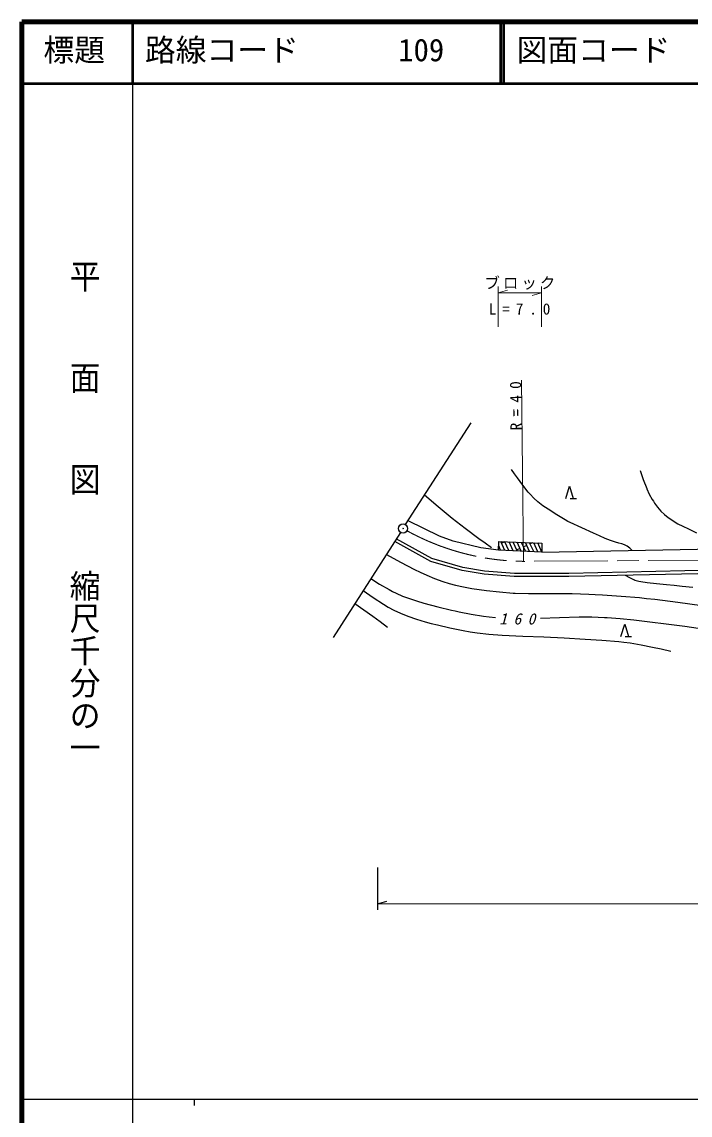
# Model space of a CAD drawing. Units: millimetres, scale not verified. Extents: x 40000 to 680000, y 20000 to 380000.
# Drawn here: x 40000 to 148578, y 202409 to 380000 of the extents above; entities that cross this region are included whole.
import ezdxf
from ezdxf.enums import TextEntityAlignment as Align

# ---------------------------------------------------------------- set-up
doc = ezdxf.new("R2010")
doc.units = ezdxf.units.MM
doc.header["$LTSCALE"] = 1000
doc.linetypes.add('CHAIN', pattern=[18.5, 12, -1.5, 3.5, -1.5])
for name, color, linetype, lineweight in [('M-BGD', 7, 'Continuous', 25), ('M-BMK', 2, 'CHAIN', 13), ('M-BMK-OTRS', 5, 'Continuous', 25), ('M-BMK-SRVR', 3, 'Continuous', 25), ('M-OTRS', 6, 'Continuous', 25), ('M-STR-HTXT', 7, 'Continuous', 13), ('M-STR-STR3', 7, 'Continuous', 25), ('M-TTL', 2, 'Continuous', 140), ('M-TTL-BAND', 7, 'Continuous', 25), ('M-TTL-LINE', 7, 'Continuous', 50)]:
    doc.layers.add(name, color=color, linetype=linetype, lineweight=lineweight)
doc.layers.add('M-TTL-TXT', color=7, linetype='Continuous')
doc.styles.add('@ＭＳ 明朝', font='')
doc.styles.add('ＭＳ ゴシック', font='')
doc.styles.get('@ＭＳ 明朝').set_extended_font_data('@MS Mincho')
doc.styles.get('ＭＳ ゴシック').set_extended_font_data('MS Gothic')

msp = doc.modelspace()

# ---------------------------------------------------------------- linework, layer by layer
at = {"layer": 'M-BGD'}
for p, q in [((129080, 302566), (130120, 302566)), ((138022, 280159), (139062, 280159))]:
    msp.add_line(p, q, dxfattribs=at)
for points in [[(139147, 294151), (138761, 294517), (138331, 294846), (137923, 295055), (137484, 295210), (136988, 295343), (136450, 295480), (135646, 295734), (134798, 296068), (133830, 296503), (132869, 296954), (130963, 297791), (129085, 298682), (128733, 298864), (128296, 299097), (126911, 299920), (125499, 300832), (124664, 301399), (123834, 302036), (123192, 302628), (122592, 303265), (122447, 303430), (122276, 303630), (121376, 304752), (120526, 305912), (120061, 306574), (119549, 307313)], [(140451, 307143), (140963, 305660), (141531, 304198), (141556, 304140), (141946, 303294), (142414, 302429), (142603, 302120), (142802, 301817), (143270, 301185), (143830, 300543), (144392, 299992), (144994, 299488), (145045, 299448), (145097, 299409), (145810, 298922), (146554, 298486), (147386, 298056), (148299, 297624), (149603, 297019)], [(128400, 302566), (129000, 304566), (129600, 302566)], [(105430, 303145), (107621, 301269), (109934, 299361), (112019, 297745), (114266, 296084), (115272, 295356), (116280, 294629)], [(168844, 290721), (152420, 290419), (128868, 289905), (120013, 289890), (115093, 290270), (111530, 290869), (106425, 292337), (100598, 295573)], [(99228, 293503), (101509, 292239), (103819, 291031), (104731, 290588), (105785, 290108), (107047, 289582), (108422, 289079), (109444, 288756), (110479, 288477), (111743, 288203), (113118, 287969), (114304, 287803), (115493, 287656), (117601, 287414), (119801, 287224), (119984, 287213), (120168, 287202), (122334, 287146), (124503, 287151), (125524, 287160), (126672, 287166), (129386, 287138), (132099, 287047), (133153, 286997), (134357, 286931), (137353, 286730), (140344, 286467), (141507, 286351), (142834, 286211), (146570, 285746), (150455, 285219)], [(96704, 289576), (98128, 288668), (99659, 287767), (100236, 287461), (100822, 287175), (101848, 286732), (102987, 286312), (104145, 285937), (105314, 285594), (107559, 284983), (109815, 284432), (110382, 284304), (111064, 284156), (113025, 283776), (114996, 283459), (115926, 283339), (116975, 283231)], [(138017, 290105), (138722, 289719), (139479, 289376), (139543, 289351), (139608, 289328), (140223, 289154), (140895, 289029), (141255, 288979), (141616, 288934), (143139, 288760), (144719, 288603), (145989, 288493), (147307, 288360), (149000, 288146)], [(95444, 287616), (97076, 286480), (98738, 285402), (99539, 284931), (100459, 284441), (101514, 283948), (102731, 283457), (104115, 282979), (105522, 282557), (106516, 282287), (107513, 282032), (109534, 281554), (111687, 281112), (112832, 280913), (113980, 280742), (115887, 280532), (118012, 280368), (121420, 280202), (124832, 280079), (128109, 279921), (131516, 279725), (134245, 279560), (136967, 279333), (137824, 279237), (138820, 279105), (140640, 278804), (142451, 278442), (143870, 278131), (145416, 277777)], [(94100, 285525), (95546, 284513), (97037, 283443), (98193, 282581), (99387, 281673)], [(124258, 283159), (127339, 283266), (130541, 283335), (132608, 283331), (134675, 283267), (134854, 283259), (135123, 283245), (137186, 283096), (139432, 282868), (142049, 282550), (144668, 282216), (147743, 281815), (150960, 281330)], [(137342, 280159), (137942, 282159), (138542, 280159)]]:
    msp.add_lwpolyline(points, dxfattribs=at)
at = {"layer": 'M-BMK'}
msp.add_line((172232, 292685), (121507, 292366), dxfattribs=at)
msp.add_arc((121892, 332364), 40000, 241.13383, 269.44791, dxfattribs=at)
at = {"layer": 'M-BMK-OTRS'}
msp.add_line((124508, 293881), (117466, 294191), dxfattribs=at)
for points in [[(267147, 307717), (264256, 313102), (262615, 315352), (261207, 316949), (259485, 318314), (257741, 319134), (255532, 319622), (250213, 320567), (246165, 320701), (243896, 320112), (241186, 319041), (239006, 317989), (196275, 296514), (190831, 294103), (186734, 292696), (183730, 291918), (180452, 291435), (152409, 290919), (128862, 290405), (120032, 290390), (115154, 290766), (111641, 291357), (106619, 292802), (100840, 296010)], [(117466, 294191), (114585, 294540), (110054, 295655), (107839, 296442), (102739, 298963)], [(124508, 293881), (172179, 294760), (178061, 294927), (181708, 295432), (185258, 296319), (189996, 297862)]]:
    msp.add_lwpolyline(points, dxfattribs=at)
at = {"layer": 'M-BMK-SRVR'}
msp.add_circle((101928, 297703), 750, dxfattribs=at)
at = {"layer": 'M-OTRS'}
for p, q in [((102334, 298333), (112988, 314893)), ((101523, 297072), (90554, 280009))]:
    msp.add_line(p, q, dxfattribs=at)
at = {"layer": 'M-STR-HTXT'}
for p, q in [((117409, 330475), (117409, 336988)), ((117409, 335988), (118909, 336408)), ((117409, 335988), (124422, 335988)), ((124422, 335988), (122922, 335568)), ((124422, 336988), (124422, 330475)), ((121507, 292366), (121177, 321775)), ((97795, 236740), (258371, 236740))]:
    msp.add_line(p, q, dxfattribs=at)
at = {"layer": 'M-STR-STR3'}
for p, q in [((117790, 294176), (117480, 294863)), ((118462, 294147), (117815, 295578)), ((118487, 295550), (117940, 295303)), ((119134, 294117), (118485, 295553)), ((119806, 294088), (119155, 295527)), ((120477, 294058), (119825, 295502)), ((121149, 294029), (120495, 295476)), ((121821, 293999), (121165, 295451)), ((122044, 294963), (121497, 294716)), ((122493, 293970), (121835, 295425)), ((123164, 293940), (122505, 295400)), ((122972, 295382), (122591, 295210)), ((123836, 293911), (123175, 295375)), ((124508, 293881), (123845, 295349)), ((120950, 294469), (120404, 294222)), ((97795, 242625), (97795, 235740)), ((97795, 236740), (99295, 237160))]:
    msp.add_line(p, q, dxfattribs=at)
msp.add_lwpolyline([(117466, 294191), (117496, 295590), (124478, 295325), (124508, 293881)], dxfattribs=at)
for radius in [31.3, 25, 18.8, 12.5, 6.3]:
    msp.add_circle((101928, 297703), radius, dxfattribs=at)
at = {"layer": 'M-TTL'}
for p, q in [((40000, 380000), (40000, 20000)), ((680000, 380000), (40000, 380000))]:
    msp.add_line(p, q, dxfattribs=at)
at = {"layer": 'M-TTL-BAND'}
for p, q in [((58000, 370000), (58000, 20000)), ((40000, 205000), (579000, 205000)), ((68000, 205000), (68000, 204000))]:
    msp.add_line(p, q, dxfattribs=at)
at = {"layer": 'M-TTL-LINE'}
for p, q in [((58000, 380000), (58000, 370000)), ((117750, 380000), (117750, 370000)), ((118250, 380000), (118250, 370000)), ((40000, 370000), (680000, 370000))]:
    msp.add_line(p, q, dxfattribs=at)

# ---------------------------------------------------------------- texts
at = {"layer": 'M-BGD', "insert": (117577, 282087), "char_height": 1833, "attachment_point": 7, "rotation": 359.9, "style": 'ＭＳ ゴシック'}
msp.add_mtext('\\T1.84;\\Q15;160', dxfattribs=at)
at = {"layer": 'M-STR-HTXT', "char_height": 1833, "attachment_point": 7, "style": 'ＭＳ ゴシック'}
for s, insert in [('\\T1.2;ブロック', (115165, 336488)), ('\\T1.76;L=7.0', (115844, 332423))]:
    msp.add_mtext(s, dxfattribs=dict(at, insert=insert))
at = {"layer": 'M-STR-HTXT', "insert": (121247, 313658), "char_height": 1833, "attachment_point": 7, "rotation": 90.8, "style": 'ＭＳ ゴシック'}
msp.add_mtext('\\T1.8;R=40', dxfattribs=at)
at = {"layer": 'M-TTL-BAND', "style": '@ＭＳ 明朝'}
for s, width, p in [('平\u3000\u3000面\u3000\u3000図', 1.1, (47277, 341475)), ('縮尺千分の一', 1.05, (47277, 291030))]:
    msp.add_text(s, height=3666, rotation=270, dxfattribs=dict(at, width=width)).set_placement(p, align=Align.BOTTOM_LEFT)
at = {"layer": 'M-TTL-TXT', "style": 'ＭＳ ゴシック'}
for s, p in [('標題', (43500, 372500)), ('路線コード', (60000, 372500)), ('109', (101142, 372500)), ('図面コード', (120380, 372500))]:
    msp.add_text(s, height=3666, dxfattribs=at).set_placement(p, align=Align.BOTTOM_LEFT)

doc.saveas('drawing.dxf')
